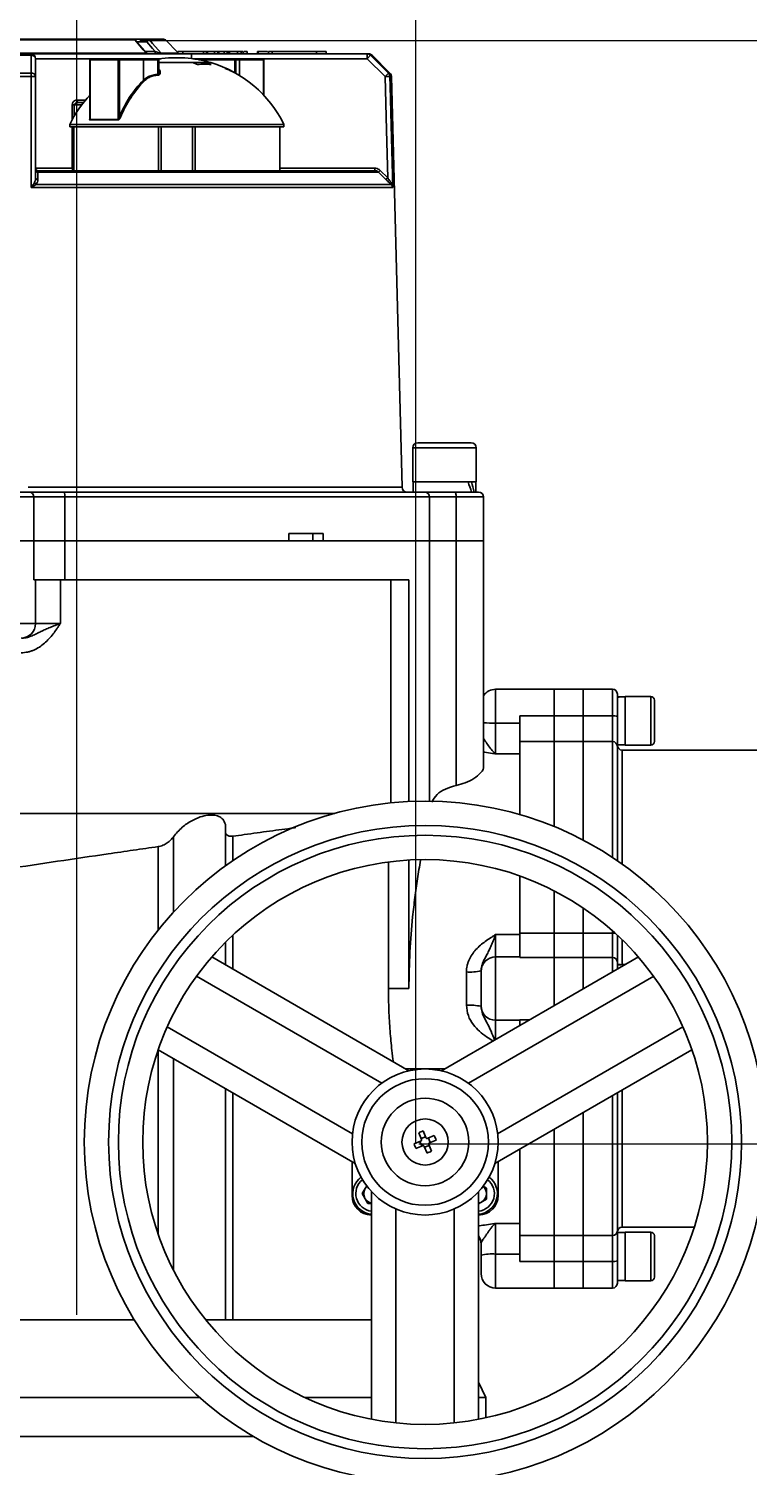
# Model space of a CAD drawing. Header units: millimetres. Extents: x 284 to 3312, y -237 to 1155.
# Drawn here: x 2349.8 to 2497.6, y 709.2 to 1004.5 of the extents above; entities that cross this region are included whole.
import ezdxf

# ---------------------------------------------------------------- set-up
doc = ezdxf.new("R2010")
doc.units = ezdxf.units.MM
doc.layers.add('标注', color=3, linetype='Continuous', lineweight=13)
doc.styles.add('工程字', font='gbenor.shx', dxfattribs={"width": 0.707, "bigfont": 'hztxt.shx'})
doc.dimstyles.new('AM_GB$0', dxfattribs={"dimtxt": 3.5, "dimasz": 2.5, "dimexe": 1, "dimexo": 1, "dimgap": 0.5, "dimtad": 1, "dimdsep": 46, "dimtxsty": '工程字', "dimcen": 0, "dimclrd": 256, "dimclre": 256, "dimclrt": 2, "dimadec": 0, "dimazin": 2, "dimtp": 0.1, "dimtm": 0.1, "dimtfac": 0.71, "dimtmove": 0, "dimatfit": 3, "dimfxl": 0, "dimlwd": -1, "dimlwe": -1, "dimarcsym": 0})

# ---------------------------------------------------------------- blocks, each defined once
blk = doc.blocks.new('*D25')
at = {"layer": 'Defpoints', "color": 0}
for p in [(2429.34, 1032.51), (2429.34, 774.52), (2359.74, 739.33)]:
    blk.add_point(p, dxfattribs=at)
at = {"layer": '标注', "transparency": 16777216}
for p, q in [((2359.74, 740.33), (2359.74, 1033.51)), ((2429.34, 775.52), (2429.34, 1033.51)), ((2362.24, 1032.51), (2426.84, 1032.51))]:
    blk.add_line(p, q, dxfattribs=at)
for points in [[(2362.24, 1032.93), (2362.24, 1032.09), (2359.74, 1032.51)], [(2426.84, 1032.93), (2426.84, 1032.09), (2429.34, 1032.51)]]:
    blk.add_solid(points, dxfattribs=at)
at = {"layer": '标注', "color": 2, "transparency": 16777216, "insert": (2394.54, 1038.01), "char_height": 3.5, "attachment_point": 5, "style": '工程字'}
blk.add_mtext('{\\H2.85714x;70}', dxfattribs=at)
blk = doc.blocks.new('*D26')
at = {"layer": 'Defpoints', "color": 0}
for p in [(2371.63, 1002.1), (2428.97, 775.43), (2583.97, 775.43)]:
    blk.add_point(p, dxfattribs=at)
at = {"layer": '标注', "transparency": 16777216}
for p, q in [((2372.63, 1002.1), (2584.97, 1002.1)), ((2583.97, 999.6), (2583.97, 777.93)), ((2429.97, 775.43), (2584.97, 775.43))]:
    blk.add_line(p, q, dxfattribs=at)
for points in [[(2583.55, 999.6), (2584.38, 999.6), (2583.97, 1002.1)], [(2583.55, 777.93), (2584.38, 777.93), (2583.97, 775.43)]]:
    blk.add_solid(points, dxfattribs=at)
at = {"layer": '标注', "color": 2, "transparency": 16777216, "insert": (2578.47, 888.76), "char_height": 3.5, "attachment_point": 5, "rotation": 90, "style": '工程字'}
blk.add_mtext('{\\H2.85714x;225}', dxfattribs=at)

msp = doc.modelspace()

# ---------------------------------------------------------------- linework, layer by layer
at = {"color": 7, "linetype": 'Continuous', "lineweight": 25}
for p, q in [((2371.614, 1002.188), (2314.866, 1002.188)), ((2315.155, 1002.334), (2371.325, 1002.334)), ((2371.325, 1002.334), (2372.094, 1002.334)), ((2374.011, 999.51), (2371.706, 1002.167)), ((2374.075, 1001.834), (2371.995, 1001.834)), ((2372.085, 1002.334), (2374.325, 1002.334)), ((2374.325, 1002.334), (2377.533, 1002.334)), ((2377.886, 1002.188), (2374.645, 1002.188)), ((2380.486, 999.588), (2377.886, 1002.188)), ((2312.512, 999.481), (2373.968, 999.481)), ((2350.305, 999.041), (2336.175, 999.041)), ((2336.24, 999.334), (2350.24, 999.334)), ((2350.24, 999.334), (2383.24, 999.334)), ((2351.24, 998.334), (2351.24, 994.667)), ((2362.59, 998.334), (2351.24, 998.334)), ((2362.39, 998.134), (2362.39, 985.976)), ((2362.39, 998.134), (2362.424, 998.134)), ((2368.205, 998.134), (2362.424, 998.134)), ((2362.424, 998.134), (2362.424, 985.851)), ((2362.59, 998.334), (2368.317, 998.334)), ((2365.746, 998.372), (2365.746, 998.334)), ((2366.941, 998.334), (2366.941, 998.372)), ((2367.033, 998.372), (2367.033, 998.334)), ((2367.075, 998.372), (2367.075, 998.334)), ((2367.649, 998.334), (2368.193, 998.334)), ((2368.066, 998.334), (2368.066, 998.372)), ((2368.205, 985.851), (2368.205, 998.134)), ((2368.205, 998.134), (2368.459, 998.134)), ((2368.317, 998.334), (2373.25, 998.334)), ((2368.459, 998.134), (2368.459, 986.422)), ((2373.391, 998.134), (2368.459, 998.134)), ((2368.713, 998.372), (2368.713, 998.334)), ((2369.021, 998.334), (2369.021, 998.372)), ((2369.51, 998.372), (2369.51, 998.334)), ((2370.659, 998.334), (2370.659, 998.372)), ((2371.781, 998.334), (2371.781, 998.372)), ((2373.25, 998.334), (2376.369, 998.334)), ((2373.391, 993.954), (2373.391, 998.134)), ((2376.316, 998.134), (2373.391, 998.134)), ((2373.695, 998.334), (2373.695, 998.372)), ((2373.73, 999.834), (2375.813, 999.834)), ((2376.316, 995.109), (2376.316, 998.134)), ((2376.316, 998.134), (2376.569, 998.134)), ((2376.369, 998.334), (2376.373, 998.334)), ((2376.955, 998.334), (2376.373, 998.334)), ((2376.569, 998.134), (2376.569, 995.412)), ((2376.573, 998.134), (2376.569, 998.134)), ((2376.573, 995.531), (2376.573, 998.134)), ((2376.997, 999.481), (2380.486, 999.481)), ((2380.486, 999.834), (2380.486, 999.334)), ((2381.507, 999.834), (2380.486, 999.834)), ((2381.507, 999.834), (2381.507, 999.334)), ((2383.24, 999.334), (2419.337, 999.334)), ((2383.24, 998.371), (2383.24, 999.334)), ((2384.107, 998.334), (2383.525, 998.334)), ((2384.107, 998.334), (2392.137, 998.334)), ((2392.143, 998.134), (2384.764, 998.134)), ((2385.72, 999.834), (2385.72, 999.334)), ((2386.358, 999.834), (2385.72, 999.834)), ((2386.358, 999.834), (2386.358, 999.334)), ((2386.549, 999.834), (2386.549, 999.334)), ((2387.953, 999.834), (2386.549, 999.834)), ((2387.506, 998.334), (2387.506, 998.372)), ((2387.953, 999.834), (2387.953, 999.334)), ((2388.655, 999.834), (2387.953, 999.834)), ((2388.655, 999.834), (2388.655, 999.334)), ((2388.847, 999.834), (2388.847, 999.334)), ((2389.996, 999.834), (2388.847, 999.834)), ((2389.996, 999.834), (2389.996, 999.334)), ((2390.57, 999.834), (2389.996, 999.834)), ((2390.57, 999.834), (2390.57, 999.334)), ((2390.597, 998.372), (2390.597, 998.334)), ((2390.826, 999.834), (2390.826, 999.334)), ((2391, 999.834), (2390.826, 999.834)), ((2391.081, 999.834), (2391.081, 999.334)), ((2392.137, 998.334), (2392.958, 998.334)), ((2392.143, 995.466), (2392.143, 998.134)), ((2392.143, 998.134), (2392.337, 998.134)), ((2392.219, 998.334), (2392.219, 998.372)), ((2392.337, 995.357), (2392.337, 998.134)), ((2393.099, 998.134), (2392.337, 998.134)), ((2392.74, 999.834), (2392.74, 999.334)), ((2392.958, 998.334), (2397.89, 998.334)), ((2398.032, 998.134), (2393.099, 998.134)), ((2393.099, 994.906), (2393.099, 998.134)), ((2393.442, 999.834), (2393.442, 999.334)), ((2393.889, 999.834), (2393.442, 999.834)), ((2393.889, 999.834), (2393.889, 999.334)), ((2394.719, 999.834), (2394.064, 999.834)), ((2394.719, 999.834), (2394.719, 999.334)), ((2396.825, 999.834), (2396.825, 999.334)), ((2396.953, 999.834), (2396.825, 999.834)), ((2396.953, 999.834), (2396.953, 999.334)), ((2398.884, 999.834), (2396.953, 999.834)), ((2419.337, 998.334), (2397.89, 998.334)), ((2398.032, 990.896), (2398.032, 998.134)), ((2398.032, 998.134), (2398.09, 998.134)), ((2398.09, 990.834), (2398.09, 998.134)), ((2399.059, 999.834), (2399.059, 999.334)), ((2399.825, 999.834), (2399.059, 999.834)), ((2399.825, 999.834), (2399.825, 999.334)), ((2410.93, 999.834), (2408.314, 999.834)), ((2408.952, 999.834), (2408.952, 999.334)), ((2410.93, 999.834), (2410.93, 999.334)), ((2419.337, 998.334), (2419.337, 999.334)), ((2419.337, 999.334), (2419.658, 999.334)), ((2420.041, 999.041), (2419.337, 998.334)), ((2423.019, 994.667), (2419.337, 998.334)), ((2420.365, 999.041), (2420.041, 999.041)), ((2424.033, 995.374), (2420.365, 999.041)), ((2336.178, 995.374), (2350.302, 995.374)), ((2376.569, 995.412), (2376.552, 995.531)), ((2376.573, 997.534), (2387.24, 997.534)), ((2376.573, 997.531), (2383.569, 997.531)), ((2386.398, 997.531), (2387.24, 997.531)), ((2386.398, 997.531), (2386.398, 997.199)), ((2387.24, 997.531), (2387.24, 997.534)), ((2423.724, 995.374), (2423.019, 994.667)), ((2423.724, 995.374), (2424.033, 995.374)), ((2350.327, 994.693), (2336.153, 994.693)), ((2351.24, 994.667), (2351.24, 973.859)), ((2424.015, 994.693), (2423.019, 994.667)), ((2424.325, 994.693), (2424.015, 994.693)), ((2426.535, 910.308), (2424.325, 994.693)), ((2359.674, 989.834), (2361.592, 989.834)), ((2360.042, 989.334), (2361.09, 989.334)), ((2359.162, 988.834), (2358.779, 988.834)), ((2358.779, 985.872), (2358.779, 988.834)), ((2359.162, 988.834), (2359.162, 986.54)), ((2360.702, 988.834), (2359.162, 988.834)), ((2358.24, 984.834), (2358.24, 984.334)), ((2395.796, 984.834), (2358.24, 984.834)), ((2395.796, 984.334), (2358.24, 984.334)), ((2358.779, 975.834), (2358.779, 984.334)), ((2359.069, 984.334), (2359.069, 975.334)), ((2359.076, 984.334), (2359.076, 975.334)), ((2368.192, 985.755), (2362.404, 985.755)), ((2362.424, 985.851), (2368.205, 985.851)), ((2376.452, 975.334), (2376.452, 984.334)), ((2377.04, 984.334), (2377.04, 975.334)), ((2383.44, 975.334), (2383.44, 984.334)), ((2384.028, 984.334), (2384.028, 975.334)), ((2402.24, 984.834), (2395.796, 984.834)), ((2402.24, 984.334), (2395.796, 984.334)), ((2401.404, 975.334), (2401.404, 984.334)), ((2401.412, 975.334), (2401.412, 984.334)), ((2402.24, 984.334), (2402.24, 984.834)), ((2351.24, 975.834), (2358.779, 975.834)), ((2421.67, 975.041), (2351.702, 975.041)), ((2351.74, 975.334), (2420.955, 975.334)), ((2358.779, 975.834), (2359.069, 975.834)), ((2401.412, 975.834), (2420.955, 975.834)), ((2420.955, 975.334), (2420.955, 975.834)), ((2421.67, 975.041), (2422.022, 975.395)), ((2422.022, 975.395), (2423.566, 973.859)), ((2424.615, 971.855), (2350.327, 971.855)), ((2351.334, 972.536), (2424.227, 972.536)), ((2423.215, 973.506), (2423.566, 973.859)), ((2428.74, 918.434), (2428.74, 911.434)), ((2441.74, 918.434), (2428.74, 918.434)), ((2429.74, 919.434), (2440.74, 919.434)), ((2441.74, 911.434), (2441.74, 918.434)), ((2349.68, 910.308), (2426.535, 910.308)), ((2441.74, 911.434), (2428.74, 911.434)), ((2428.8, 911.434), (2428.8, 909.334)), ((2441.68, 909.334), (2441.68, 911.434)), ((2350.871, 908.334), (2335.609, 908.334)), ((2336.563, 909.334), (2349.917, 909.334)), ((2349.917, 909.334), (2357.1, 909.334)), ((2350.871, 908.334), (2350.871, 899.334)), ((2357.256, 908.334), (2350.871, 908.334)), ((2357.1, 909.334), (2431.154, 909.334)), ((2357.256, 908.334), (2357.256, 899.334)), ((2432.142, 908.334), (2357.256, 908.334)), ((2431.154, 909.334), (2437.342, 909.334)), ((2432.142, 908.334), (2432.142, 899.334)), ((2437.642, 908.334), (2432.142, 908.334)), ((2437.342, 909.334), (2442.24, 909.334)), ((2437.642, 908.334), (2437.642, 899.334)), ((2443.24, 908.334), (2437.642, 908.334)), ((2443.24, 899.334), (2443.24, 908.334)), ((2403.246, 900.834), (2403.246, 899.334)), ((2410.317, 900.834), (2403.246, 900.834)), ((2408.192, 900.834), (2408.192, 899.334)), ((2410.317, 900.834), (2410.317, 899.334)), ((2350.871, 899.334), (2335.609, 899.334)), ((2357.256, 899.334), (2350.871, 899.334)), ((2350.871, 891.334), (2350.871, 899.334)), ((2357.256, 899.334), (2403.246, 899.334)), ((2357.256, 899.334), (2357.256, 891.334)), ((2357.256, 899.334), (2432.142, 899.334)), ((2410.317, 899.334), (2432.142, 899.334)), ((2437.642, 899.334), (2432.142, 899.334)), ((2432.142, 845.829), (2432.142, 899.334)), ((2443.24, 899.334), (2437.642, 899.334)), ((2437.642, 899.334), (2437.642, 849.06)), ((2443.24, 853.037), (2443.24, 899.334)), ((2357.256, 891.334), (2350.871, 891.334)), ((2351.24, 882.334), (2351.24, 891.334)), ((2356.321, 891.334), (2356.321, 882.334)), ((2357.256, 891.334), (2427.914, 891.334)), ((2424.184, 891.334), (2424.184, 845.478)), ((2427.914, 891.334), (2427.914, 845.755)), ((2335.24, 882.334), (2351.24, 882.334)), ((2351.24, 882.334), (2356.321, 882.334)), ((2457.74, 868.834), (2445.74, 868.834)), ((2445.74, 868.834), (2445.74, 861.857)), ((2463.74, 868.834), (2457.74, 868.834)), ((2457.74, 863.372), (2457.74, 868.834)), ((2469.74, 868.834), (2463.74, 868.834)), ((2463.74, 868.834), (2463.74, 863.372)), ((2469.74, 863.372), (2469.74, 868.834)), ((2470.74, 867.834), (2470.74, 863.212)), ((2477.59, 867.334), (2472.34, 867.334)), ((2472.34, 857.334), (2472.34, 867.334)), ((2477.59, 857.334), (2477.59, 867.334)), ((2478.34, 866.584), (2478.34, 858.084)), ((2450.74, 863.372), (2457.74, 863.372)), ((2450.74, 858.068), (2450.74, 863.372)), ((2457.74, 863.372), (2463.74, 863.372)), ((2457.74, 858.068), (2457.74, 863.372)), ((2463.74, 863.372), (2463.74, 858.068)), ((2469.74, 863.372), (2463.74, 863.372)), ((2469.74, 858.068), (2469.74, 863.372)), ((2470.74, 863.212), (2470.74, 857.092)), ((2445.74, 861.857), (2445.74, 855.569)), ((2445.74, 861.857), (2450.74, 861.857)), ((2457.74, 858.068), (2450.74, 858.068)), ((2450.74, 858.068), (2450.74, 843.063)), ((2463.74, 858.068), (2457.74, 858.068)), ((2457.74, 858.068), (2457.74, 840.624)), ((2463.74, 858.068), (2463.74, 837.832)), ((2469.74, 858.068), (2463.74, 858.068)), ((2469.74, 834.296), (2469.74, 858.068)), ((2470.74, 857.394), (2472.34, 857.394)), ((2470.74, 857.092), (2470.74, 833.625)), ((2543.74, 856.334), (2471.74, 856.334)), ((2471.74, 856.334), (2471.74, 832.929)), ((2472.34, 857.334), (2477.59, 857.334)), ((2450.74, 855.569), (2445.74, 855.569)), ((2412.7, 843.334), (2273.374, 843.334)), ((2379.57, 838.546), (2379.57, 823.059)), ((2390.25, 832.578), (2390.25, 840.501)), ((2391.746, 838.648), (2391.746, 833.629)), ((2376.398, 836.497), (2376.398, 819.336)), ((2423.711, 833.344), (2423.711, 807.334)), ((2427.914, 833.739), (2427.914, 807.334)), ((2450.74, 830.458), (2450.74, 818.742)), ((2457.74, 827.426), (2457.74, 818.742)), ((2463.74, 823.873), (2463.74, 818.742)), ((2391.746, 818.311), (2391.746, 811.338)), ((2445.74, 818.453), (2450.74, 818.453)), ((2445.74, 818.453), (2445.74, 813.834)), ((2450.74, 818.742), (2457.74, 818.742)), ((2450.74, 813.751), (2450.74, 818.742)), ((2457.74, 818.742), (2463.74, 818.742)), ((2457.74, 813.751), (2457.74, 818.742)), ((2463.74, 818.742), (2463.74, 813.751)), ((2469.74, 818.742), (2463.74, 818.742)), ((2469.74, 818.742), (2469.74, 819.213)), ((2469.74, 813.751), (2469.74, 818.742)), ((2470.74, 818.305), (2470.74, 812.764)), ((2390.25, 812.202), (2390.25, 816.869)), ((2471.74, 817.352), (2471.74, 812.24)), ((2427.908, 790.46), (2387.422, 813.834)), ((2475.058, 813.834), (2434.586, 790.468)), ((2450.74, 813.834), (2445.74, 813.834)), ((2445.74, 813.834), (2445.74, 800.834)), ((2457.74, 813.751), (2450.74, 813.751)), ((2463.74, 813.751), (2457.74, 813.751)), ((2457.74, 803.836), (2457.74, 813.751)), ((2463.74, 813.751), (2463.74, 807.3)), ((2469.74, 813.751), (2463.74, 813.751)), ((2469.74, 810.764), (2469.74, 813.751)), ((2470.74, 812.764), (2470.74, 811.341)), ((2472.46, 812.334), (2472.34, 812.334)), ((2472.34, 812.265), (2472.34, 812.334)), ((2384.28, 809.875), (2422.334, 787.904)), ((2439.74, 803.912), (2439.74, 810.757)), ((2478.2, 809.875), (2440.146, 787.904)), ((2442.74, 810.834), (2442.74, 810.964)), ((2442.74, 803.834), (2442.74, 810.834)), ((2423.711, 807.334), (2427.914, 807.334)), ((2442.74, 803.705), (2442.74, 803.834)), ((2445.74, 800.834), (2450.74, 800.834)), ((2445.74, 800.834), (2445.74, 796.908)), ((2450.74, 799.794), (2450.74, 800.918)), ((2450.74, 800.918), (2452.686, 800.918)), ((2378.28, 799.483), (2416.334, 777.512)), ((2484.2, 799.483), (2446.146, 777.512)), ((2376.398, 794.712), (2376.398, 756.957)), ((2376.422, 794.782), (2416.88, 771.423)), ((2445.597, 771.422), (2486.058, 794.782)), ((2379.57, 792.964), (2379.57, 749.487)), ((2435.221, 790.834), (2427.259, 790.834)), ((2390.25, 739.334), (2390.25, 786.798)), ((2391.746, 785.934), (2391.746, 739.334)), ((2470.74, 785.938), (2470.74, 757.577)), ((2471.74, 786.515), (2471.74, 758.334)), ((2469.74, 756.601), (2469.74, 785.361)), ((2463.74, 781.897), (2463.74, 756.601)), ((2422.465, 777.834), (2422.44, 777.834)), ((2422.44, 777.834), (2422.44, 777.721)), ((2430.486, 776.377), (2429.927, 777.73)), ((2430.423, 776.53), (2431.328, 776.904)), ((2430.832, 778.105), (2431.391, 776.752)), ((2431.783, 776.589), (2433.136, 777.148)), ((2431.935, 776.652), (2432.309, 775.746)), ((2457.74, 778.432), (2457.74, 756.601)), ((2422.44, 773.948), (2422.44, 773.834)), ((2422.44, 773.834), (2422.465, 773.834)), ((2428.97, 775.427), (2430.323, 775.986)), ((2430.697, 775.08), (2429.344, 774.521)), ((2430.545, 775.017), (2430.171, 775.923)), ((2431.648, 773.564), (2431.089, 774.917)), ((2432.057, 775.139), (2431.152, 774.765)), ((2431.995, 775.291), (2432.554, 773.938)), ((2433.51, 776.242), (2432.157, 775.683)), ((2450.74, 774.391), (2450.74, 756.601)), ((2416.24, 771.793), (2416.24, 764.834)), ((2446.24, 764.834), (2446.24, 771.793)), ((2418.324, 765.228), (2419.247, 766.826)), ((2419.479, 763.228), (2418.324, 765.228)), ((2420.24, 765.599), (2420.24, 718.887)), ((2442.24, 718.887), (2442.24, 765.63)), ((2443.187, 766.764), (2443.847, 766.382)), ((2443.847, 766.382), (2443.847, 764.073)), ((2420.24, 763.228), (2419.479, 763.228)), ((2425.24, 718.146), (2425.24, 762.087)), ((2437.24, 718.146), (2437.24, 762.087)), ((2443.847, 764.073), (2442.24, 763.145)), ((2445.74, 759.099), (2450.74, 759.099)), ((2445.74, 759.099), (2445.74, 752.812)), ((2450.74, 756.601), (2457.74, 756.601)), ((2450.74, 751.297), (2450.74, 756.601)), ((2457.74, 756.601), (2463.74, 756.601)), ((2457.74, 751.297), (2457.74, 756.601)), ((2463.74, 756.601), (2463.74, 751.297)), ((2469.74, 756.601), (2463.74, 756.601)), ((2469.74, 751.297), (2469.74, 756.601)), ((2470.74, 757.577), (2470.74, 751.456)), ((2471.74, 758.334), (2486.537, 758.334)), ((2477.59, 757.334), (2472.34, 757.334)), ((2472.34, 747.334), (2472.34, 757.334)), ((2477.59, 747.334), (2477.59, 757.334)), ((2478.34, 756.584), (2478.34, 748.084)), ((2442.74, 752.591), (2442.74, 754.96)), ((2442.74, 748.834), (2442.74, 752.591)), ((2450.74, 752.812), (2445.74, 752.812)), ((2445.74, 752.812), (2445.74, 745.834)), ((2457.74, 751.297), (2450.74, 751.297)), ((2463.74, 751.297), (2457.74, 751.297)), ((2457.74, 745.834), (2457.74, 751.297)), ((2463.74, 751.297), (2463.74, 745.834)), ((2469.74, 751.297), (2463.74, 751.297)), ((2469.74, 745.834), (2469.74, 751.297)), ((2470.74, 751.456), (2470.74, 746.834)), ((2470.74, 747.394), (2472.34, 747.394)), ((2472.34, 747.334), (2477.59, 747.334)), ((2445.74, 745.834), (2457.74, 745.834)), ((2457.74, 745.834), (2463.74, 745.834)), ((2463.74, 745.834), (2469.74, 745.834)), ((2275.24, 739.334), (2371.509, 739.334)), ((2386.165, 739.334), (2420.24, 739.334)), ((2443.74, 723.334), (2442.24, 726.534)), ((2267.74, 723.334), (2384.939, 723.334)), ((2406.587, 723.334), (2420.24, 723.334)), ((2442.24, 723.334), (2443.74, 723.334)), ((2443.74, 719.197), (2443.74, 723.334)), ((2396.03, 715.334), (2267.74, 715.334))]:
    msp.add_line(p, q, dxfattribs=at)
at = {"color": 7, "linetype": 'Continuous', "lineweight": 25, "flags": 128}
for points in [[(2373.968, 999.481), (2373.355, 1000.187), (2371.614, 1002.188)], [(2374.325, 1002.334), (2374.276, 1002.325), (2374.229, 1002.296), (2374.186, 1002.25), (2374.148, 1002.188), (2374.117, 1002.112), (2374.094, 1002.026), (2374.079, 1001.932), (2374.075, 1001.834)], [(2375.813, 999.834), (2375.269, 1000.461), (2374.075, 1001.834)], [(2374.645, 1002.188), (2375.258, 1001.482), (2376.997, 999.481)], [(2350.302, 995.374), (2350.303, 996.785), (2350.305, 999.041)], [(2368.317, 998.334), (2368.295, 998.33), (2368.274, 998.319), (2368.255, 998.301), (2368.238, 998.276), (2368.224, 998.245), (2368.214, 998.211), (2368.207, 998.173), (2368.205, 998.134)], [(2375.813, 999.834), (2375.808, 999.737), (2375.794, 999.643), (2375.771, 999.557), (2375.74, 999.481), (2375.702, 999.419), (2375.659, 999.372), (2375.612, 999.344), (2375.563, 999.334)], [(2420.041, 999.041), (2421.458, 997.63), (2423.724, 995.374)], [(2350.327, 971.855), (2350.327, 973.854), (2350.327, 981.851), (2350.327, 994.693)], [(2423.566, 973.859), (2423.309, 983.649), (2423.019, 994.667)], [(2424.015, 994.693), (2424.068, 992.694), (2424.278, 984.696), (2424.615, 971.855)], [(2351.702, 975.041), (2351.702, 974.336), (2351.703, 973.506)], [(2423.215, 973.506), (2422.505, 974.211), (2421.67, 975.041)], [(2437.642, 908.334), (2437.636, 908.529), (2437.619, 908.717), (2437.592, 908.89), (2437.554, 909.041), (2437.509, 909.166), (2437.457, 909.258), (2437.401, 909.315), (2437.342, 909.334)]]:
    msp.add_lwpolyline(points, dxfattribs=at)
at = {"color": 7, "linetype": 'Continuous', "lineweight": 25}
for radius in [70, 65, 63, 58, 15, 13, 9, 4.75]:
    msp.add_circle((2431.24, 775.834), radius, dxfattribs=at)
for centre, radius, start, end in [((2371.325, 1001.834), 0.5, 41.00234, 90), ((2371.316, 1001.958), 0.377, 37.66281, 88.67869), ((2371.635, 1002.095), 0.095, 45.79715, 102.61218), ((2374.809, 1001.287), 0.916, 100.29402, 143.28314), ((2374.32, 1001.901), 0.433, 41.44484, 89.43773), ((2377.533, 1001.834), 0.5, 45, 90), ((2349.772, 999.077), 0.534, 356.14982, 28.79017), ((2350.24, 998.334), 1, 0, 90), ((2350.384, 998.174), 0.871, 10.61399, 95.20165), ((2362.59, 998.134), 0.2, 90, 180), ((2362.609, 998.15), 0.185, 95.85594, 184.84991), ((2368.282, 998.159), 0.179, 351.95053, 78.57825), ((2373.214, 998.159), 0.179, 351.95053, 78.57825), ((2374.268, 999.713), 0.379, 217.83121, 268.71632), ((2374.388, 999.834), 0.5, 220.73322, 269.9947), ((2376.543, 998.181), 0.232, 138.45919, 191.56113), ((2376.369, 998.134), 0.2, 359.98753, 89.98752), ((2376.373, 998.134), 0.2, 0, 90), ((2380.24, 974.056), 24.5, 73.39845, 98.73703), ((2377.321, 999.766), 0.431, 221.3338, 269.41791), ((2384.107, 998.134), 0.2, 90, 136.76973), ((2392.137, 998.134), 0.2, 0, 90), ((2390.444, 998.184), 1.7, 358.316, 5.06374), ((2392.922, 998.159), 0.179, 351.95053, 78.57825), ((2397.89, 998.134), 0.2, 0, 90), ((2397.855, 998.159), 0.179, 351.95053, 78.57825), ((2419.336, 998.341), 0.994, 44.85005, 89.97901), ((2419.658, 998.334), 1, 45, 90), ((2350.383, 994.505), 0.872, 10.65441, 95.33573), ((2341.848, 994.715), 8.479, 359.84773, 4.45347), ((2375.85, 995.081), 0.467, 342.26497, 3.46489), ((2376.764, 995.431), 0.196, 185.78932, 279.85065), ((2378.354, 984.635), 13.911, 63.86165, 67.98338), ((2385.897, 985.606), 11.604, 82.99964, 97.00036), ((2381.183, 984.635), 13.911, 63.86165, 67.98338), ((2380.24, 974.052), 24.5, 26.10891, 73.39845), ((2423.014, 994.667), 1.002, 1.4758, 44.86504), ((2423.326, 994.667), 1, 1.5, 45), ((2350.542, 986.267), 8.428, 85.25225, 91.4618), ((2389.887, 977.771), 23.108, 135.54753, 158.01592), ((2389.949, 977.741), 22.921, 135.54753, 158.01592), ((2373.666, 994.088), 0.305, 206.01031, 255.05958), ((2380.24, 974.052), 24.5, 136.56846, 153.89109), ((2360.12, 989.777), 0.45, 172.68929, 260.04997), ((2368.761, 986.807), 0.49, 231.82957, 262.12121), ((2362.191, 985.85), 0.233, 336.02255, 0.18045), ((2367.874, 985.849), 0.331, 343.52019, 0.27864), ((2351.74, 975.834), 0.5, 180, 270), ((2351.667, 975.474), 0.434, 190.46029, 274.69729), ((2359.259, 975.791), 0.481, 174.87832, 246.7246), ((2351.677, 973.216), 0.761, 206.11574, 243.28049), ((2351.667, 973.938), 0.434, 190.48054, 274.76327), ((2424.524, 972.689), 0.334, 145.03864, 207.38117), ((2429.74, 918.434), 1, 90, 180), ((2440.74, 918.434), 1, 0, 90), ((2427.535, 910.334), 1, 181.5, 270), ((2349.893, 908.357), 0.978, 358.67899, 88.61507), ((2355.534, 908.578), 1.739, 351.93777, 25.76551), ((2431.148, 908.34), 0.994, 359.6505, 89.64618), ((2442.24, 908.334), 1, 0, 90), ((2348.24, 882.334), 3, 270, 0), ((2445.74, 865.834), 3, 90, 146.44269), ((2469.74, 867.834), 1, 0, 90), ((2477.59, 866.584), 0.75, 0, 90), ((2469.984, 861.686), 1.703, 63.63986, 98.22256), ((2445.433, 885.829), 23.974, 264.75144, 270.73356), ((2469.752, 857.08), 0.988, 0.71511, 90.69769), ((2471.74, 857.334), 1, 180, 270), ((2477.59, 858.084), 0.75, 270, 0), ((2469.768, 814.973), 3.769, 81.76379, 90.42217), ((2445.74, 810.834), 3, 90, 180), ((2469.746, 812.757), 0.994, 0.37204, 90.36727), ((2440.486, 821.76), 11.029, 266.11937, 281.79054), ((2440.486, 792.908), 11.029, 78.20946, 93.88063), ((2445.74, 803.834), 3, 180, 270), ((2436.31, 763.563), 15.539, 110.64127, 114.25529), ((2418.968, 770.764), 15.539, 20.64127, 24.25529), ((2443.512, 780.904), 15.539, 200.64127, 204.25529), ((2426.17, 788.106), 15.539, 290.64127, 294.25529), ((2420.633, 765.228), 4.25, 126.30943, 264.68885), ((2420.633, 765.228), 3.625, 128.0598, 263.76978), ((2441.847, 765.228), 4.25, 275.31115, 53.1443), ((2441.847, 765.228), 3.625, 276.23022, 51.9402), ((2420.24, 764.834), 4, 180, 270), ((2420.633, 765.228), 2, 150, 210), ((2420.633, 765.228), 2, 131.17745, 150), ((2442.24, 764.834), 4, 270, 0), ((2441.847, 765.228), 2, 300, 0), ((2441.847, 765.228), 2, 0, 48.82255), ((2420.633, 765.228), 2, 210, 258.656), ((2441.847, 765.228), 2, 281.344, 300), ((2439.752, 754.96), 2.988, 0.00513, 33.62813), ((2439.74, 754.834), 3, 0, 33.55731), ((2469.752, 757.589), 0.988, 269.30231, 359.28489), ((2471.74, 757.334), 1, 90, 180), ((2477.59, 756.584), 0.75, 0, 90), ((2444.994, 742.436), 10.402, 85.88782, 102.51436), ((2469.984, 752.983), 1.703, 261.77744, 296.36014), ((2445.74, 748.834), 3, 180, 270), ((2477.59, 748.084), 0.75, 270, 0), ((2469.74, 746.834), 1, 270, 0)]:
    msp.add_arc(centre, radius, start, end, dxfattribs=at)
for centre, major_axis, ratio, start_param, end_param in [((2435.24, 909.334), (-4.162, 10.998), 0.4468137, 4.5448784, 4.734275), ((2435.24, 911.434), (-4.162, 10.998), 0.4468137, 4.3554817, 4.5448784), ((2470.74, 862.334), (8.556, 0), 0.5773503, 1.4771615, 1.5707963), ((2472.34, 862.334), (8.556, 0), 0.5773503, 1.5707963, 1.7588997), ((2470.74, 807.334), (8.556, 0), 0.5773503, 1.4771615, 1.5707963), ((2472.34, 807.334), (8.556, 0), 0.5773503, 1.5707963, 1.7588997), ((2470.74, 752.334), (8.556, 0), 0.5773503, 1.4771615, 1.5707963), ((2472.34, 752.334), (8.556, 0), 0.5773503, 1.5707963, 1.7588997)]:
    msp.add_ellipse(centre, major_axis=major_axis, ratio=ratio, start_param=start_param, end_param=end_param, dxfattribs=at)
for points, knots in [([(2371.676, 1002.181), (2371.676, 1002.181), (2371.718, 1002.236), (2371.829, 1002.286), (2371.954, 1002.324), (2372.027, 1002.332), (2372.058, 1002.334), (2372.072, 1002.334), (2372.08, 1002.334), (2372.084, 1002.334), (2372.085, 1002.334)], [0, 0, 0, 0, 0.0037625, 0.4624665, 0.7655485, 0.8914974, 0.9492577, 0.9762157, 0.9899019, 1, 1, 1, 1]), ([(2372.085, 1002.334), (2372.084, 1002.334), (2372.081, 1002.334), (2372.074, 1002.334), (2372.062, 1002.334), (2372.035, 1002.332), (2371.973, 1002.324), (2371.865, 1002.287), (2371.763, 1002.227), (2371.721, 1002.161), (2371.714, 1002.15)], [0, 0, 0, 0, 0.0092806, 0.0219662, 0.0468513, 0.1001277, 0.2161067, 0.4941612, 0.9159836, 1, 1, 1, 1]), ([(2374.008, 999.507), (2374.012, 999.503), (2374.02, 999.494), (2374.016, 999.485), (2374, 999.48), (2373.977, 999.48), (2373.968, 999.481)], [0, 0, 0, 0, 0.2623686, 0.473876, 0.8033927, 1, 1, 1, 1]), ([(2376.997, 999.481), (2376.985, 999.481), (2376.964, 999.48), (2376.894, 999.49), (2376.761, 999.519), (2376.524, 999.586), (2376.188, 999.695), (2375.95, 999.783), (2375.813, 999.834)], [0, 0, 0, 0, 0.0573338, 0.0976255, 0.2057045, 0.375357, 0.6401265, 1, 1, 1, 1]), ([(2385.783, 999.834), (2384.978, 999.834), (2383.855, 999.834), (2382.421, 999.834), (2381.812, 999.834), (2381.507, 999.834)], [0, 0, 0, 0, 0.5600747, 0.7801013, 1, 1, 1, 1]), ([(2386.549, 999.834), (2386.554, 999.834), (2386.559, 999.834), (2386.481, 999.834), (2386.456, 999.834), (2386.434, 999.834), (2386.411, 999.834), (2386.386, 999.834), (2386.369, 999.834), (2386.358, 999.834)], [0, 0, 0, 0, 0.7488716, 0.8537444, 0.8945017, 0.9377606, 0.9533379, 0.9676806, 1, 1, 1, 1]), ([(2388.847, 999.834), (2388.849, 999.834), (2388.852, 999.834), (2388.775, 999.834), (2388.741, 999.834), (2388.717, 999.834), (2388.683, 999.834), (2388.665, 999.834), (2388.655, 999.834)], [0, 0, 0, 0, 0.7490145, 0.8739827, 0.905501, 0.9378604, 0.9674823, 1, 1, 1, 1]), ([(2390.826, 999.834), (2390.822, 999.834), (2390.816, 999.834), (2390.797, 999.834), (2390.739, 999.834), (2390.72, 999.834), (2390.701, 999.834), (2390.685, 999.834), (2390.669, 999.834), (2390.621, 999.834), (2390.594, 999.834), (2390.57, 999.834)], [0, 0, 0, 0, 0.4196075, 0.7488334, 0.7801926, 0.8119363, 0.8280906, 0.8437185, 0.8589301, 0.8745408, 1, 1, 1, 1]), ([(2392.74, 999.834), (2392.448, 999.834), (2391.925, 999.834), (2391.339, 999.834), (2391.081, 999.834)], [0, 0, 0, 0, 0.5599205, 1, 1, 1, 1]), ([(2393.442, 999.834), (2393.421, 999.834), (2393.384, 999.834), (2392.937, 999.834), (2392.74, 999.834)], [0, 0, 0, 0, 0.5605813, 1, 1, 1, 1]), ([(2408.952, 999.834), (2407.244, 999.834), (2405.089, 999.834), (2402.492, 999.834), (2401.153, 999.834), (2400.267, 999.834), (2399.825, 999.834)], [0, 0, 0, 0, 0.5600481, 0.7067506, 0.8534517, 1, 1, 1, 1]), ([(2373.391, 993.954), (2373.658, 994.166), (2374.142, 994.551), (2375.113, 994.945), (2375.852, 995.09), (2376.245, 995.107), (2376.316, 995.109)], [0, 0, 0, 0, 0.3540546, 0.642771, 0.9353249, 1, 1, 1, 1]), ([(2376.797, 995.239), (2376.788, 995.204), (2376.771, 995.14), (2376.666, 995.049), (2376.537, 994.984), (2376.406, 994.947), (2376.329, 994.942), (2376.294, 994.939)], [0, 0, 0, 0, 0.257956, 0.4849143, 0.7035846, 0.8642778, 1, 1, 1, 1]), ([(2376.316, 995.109), (2376.334, 995.112), (2376.374, 995.118), (2376.442, 995.158), (2376.505, 995.223), (2376.556, 995.313), (2376.565, 995.377), (2376.569, 995.412)], [0, 0, 0, 0, 0.1132161, 0.2576182, 0.4754186, 0.7185181, 1, 1, 1, 1]), ([(2376.573, 996.183), (2376.607, 996.15), (2376.837, 995.923), (2376.815, 995.553), (2376.797, 995.239)], [0, 0, 0, 0, 0.1472901, 1, 1, 1, 1]), ([(2390.171, 996.334), (2390.658, 996.142), (2391.329, 995.877), (2391.968, 995.512), (2392.143, 995.412)], [0, 0, 0, 0, 0.7260166, 1, 1, 1, 1]), ([(2376.294, 994.939), (2376.229, 994.936), (2375.864, 994.92), (2375.178, 994.774), (2374.278, 994.383), (2373.833, 994.003), (2373.587, 993.793)], [0, 0, 0, 0, 0.0640427, 0.3544119, 0.6430739, 1, 1, 1, 1]), ([(2359.674, 989.834), (2359.575, 989.825), (2359.367, 989.804), (2359.097, 989.634), (2358.907, 989.385), (2358.799, 989.114), (2358.786, 988.928), (2358.779, 988.834)], [0, 0, 0, 0, 0.2368427, 0.4996145, 0.699606, 0.8497939, 1, 1, 1, 1]), ([(2359.162, 988.834), (2359.164, 988.865), (2359.169, 988.913), (2359.206, 989.004), (2359.295, 989.118), (2359.487, 989.239), (2359.747, 989.32), (2359.945, 989.33), (2360.042, 989.334)], [0, 0, 0, 0, 0.0747834, 0.1171049, 0.2469691, 0.4436804, 0.7296183, 1, 1, 1, 1]), ([(2368.694, 986.322), (2368.639, 986.206), (2368.555, 986.032), (2368.399, 985.855), (2368.297, 985.783), (2368.236, 985.758), (2368.202, 985.756), (2368.192, 985.755)], [0, 0, 0, 0, 0.4935098, 0.7465115, 0.851032, 0.9564885, 1, 1, 1, 1]), ([(2368.205, 985.851), (2368.21, 985.851), (2368.222, 985.853), (2368.24, 985.864), (2368.266, 985.888), (2368.314, 985.959), (2368.391, 986.139), (2368.431, 986.307), (2368.459, 986.422)], [0, 0, 0, 0, 0.0275852, 0.0617297, 0.104186, 0.1954073, 0.4521438, 1, 1, 1, 1]), ([(2362.404, 985.755), (2362.392, 985.757), (2362.365, 985.762), (2362.339, 985.809), (2362.331, 985.915), (2362.351, 986.036), (2362.383, 986.126), (2362.39, 986.144)], [0, 0, 0, 0, 0.11482896, 0.25663871, 0.47941685, 0.89645492, 1, 1, 1, 1]), ([(2362.39, 985.975), (2362.391, 985.949), (2362.391, 985.906), (2362.402, 985.867), (2362.414, 985.853), (2362.42, 985.852), (2362.424, 985.851)], [0, 0, 0, 0, 0.49205642, 0.79499101, 0.87911914, 1, 1, 1, 1]), ([(2351.74, 975.334), (2351.734, 975.323), (2351.722, 975.301), (2351.709, 975.167), (2351.703, 975.066), (2351.702, 975.041)], [0, 0, 0, 0, 0.4321311, 0.8636139, 1, 1, 1, 1]), ([(2420.955, 975.834), (2421.009, 975.832), (2421.233, 975.825), (2421.625, 975.718), (2421.889, 975.503), (2422.022, 975.395)], [0, 0, 0, 0, 0.1395891, 0.5697629, 1, 1, 1, 1]), ([(2421.67, 975.041), (2421.581, 975.113), (2421.404, 975.257), (2421.141, 975.328), (2420.991, 975.333), (2420.955, 975.334)], [0, 0, 0, 0, 0.429727, 0.8602218, 1, 1, 1, 1]), ([(2350.327, 971.855), (2350.328, 971.857), (2350.45, 972.039), (2350.689, 972.398), (2350.893, 972.722), (2350.993, 972.881)], [0, 0, 0, 0, 0.006055, 0.5138842, 1, 1, 1, 1]), ([(2351.334, 972.536), (2351.181, 972.431), (2350.868, 972.217), (2350.511, 971.978), (2350.329, 971.856), (2350.327, 971.855)], [0, 0, 0, 0, 0.4863923, 0.9939281, 1, 1, 1, 1]), ([(2350.993, 972.881), (2351.069, 973.04), (2351.218, 973.352), (2351.233, 973.693), (2351.24, 973.859)], [0, 0, 0, 0, 0.5114809, 1, 1, 1, 1]), ([(2351.703, 973.506), (2351.691, 973.339), (2351.666, 972.993), (2351.448, 972.692), (2351.334, 972.536)], [0, 0, 0, 0, 0.4802547, 1, 1, 1, 1]), ([(2424.227, 972.536), (2424.125, 972.63), (2423.807, 972.923), (2423.454, 973.27), (2423.215, 973.506)], [0, 0, 0, 0, 0.3221832, 1, 1, 1, 1]), ([(2423.566, 973.859), (2423.726, 973.625), (2423.958, 973.283), (2424.181, 972.977), (2424.25, 972.881)], [0, 0, 0, 0, 0.6864243, 1, 1, 1, 1]), ([(2424.615, 971.855), (2424.615, 971.856), (2424.596, 971.978), (2424.523, 972.217), (2424.325, 972.431), (2424.227, 972.536)], [0, 0, 0, 0, 0.0060719, 0.5136077, 1, 1, 1, 1]), ([(2424.25, 972.881), (2424.344, 972.722), (2424.535, 972.398), (2424.6, 972.039), (2424.615, 971.857), (2424.615, 971.855)], [0, 0, 0, 0, 0.4861158, 0.993945, 1, 1, 1, 1]), ([(2348.299, 876.334), (2348.741, 876.334), (2349.175, 876.382), (2349.814, 876.517), (2350.025, 876.573), (2350.443, 876.706), (2350.65, 876.783), (2351.255, 877.039), (2351.639, 877.246), (2352.374, 877.718), (2352.726, 877.986), (2353.711, 878.843), (2354.287, 879.493), (2355.085, 880.53), (2355.34, 880.886), (2355.713, 881.426), (2355.836, 881.607), (2356.079, 881.97), (2356.201, 882.153), (2356.321, 882.334)], [0, 0, 0, 0, 0.125, 0.125, 0.1875, 0.1875, 0.25, 0.25, 0.375, 0.375, 0.5, 0.5, 0.75, 0.75, 0.875, 0.875, 0.9375, 0.9375, 1, 1, 1, 1]), ([(2348.475, 879.334), (2348.847, 879.334), (2349.203, 879.39), (2349.887, 879.566), (2350.212, 879.687), (2350.832, 879.952), (2351.131, 880.097), (2351.725, 880.39), (2352.019, 880.538), (2352.619, 880.83), (2352.925, 880.974), (2353.555, 881.257), (2353.88, 881.396), (2354.551, 881.669), (2354.895, 881.804), (2355.423, 882.004), (2355.601, 882.07), (2355.959, 882.202), (2356.142, 882.269), (2356.321, 882.334)], [0, 0, 0, 0, 0.125, 0.125, 0.25, 0.25, 0.375, 0.375, 0.5, 0.5, 0.625, 0.625, 0.75, 0.75, 0.875, 0.875, 0.9375, 0.9375, 1, 1, 1, 1]), ([(2443.24, 858.747), (2443.312, 858.637), (2443.776, 857.933), (2444.685, 856.578), (2445.386, 855.808), (2445.694, 855.598), (2445.738, 855.571), (2445.74, 855.569)], [0, 0, 0, 0, 0.0948726, 0.6089785, 0.9437347, 0.9977049, 1, 1, 1, 1]), ([(2445.74, 855.569), (2445.736, 855.57), (2445.647, 855.583), (2445.014, 855.675), (2444.149, 855.792), (2443.444, 855.901), (2443.24, 855.932)], [0, 0, 0, 0, 0.00505652, 0.10344714, 0.74031066, 1, 1, 1, 1]), ([(2437.642, 849.06), (2438.27, 849.22), (2439.666, 849.574), (2441.468, 850.519), (2442.771, 851.708), (2443.412, 852.633), (2443.226, 853.022), (2443.219, 853.037)], [0, 0, 0, 0, 0.1911454, 0.4248166, 0.6932663, 0.9883322, 1, 1, 1, 1]), ([(2437.642, 849.06), (2436.864, 848.847), (2435.312, 848.422), (2433.568, 847.227), (2432.936, 846.186), (2432.609, 845.647)], [0, 0, 0, 0, 0.3264096, 0.6515296, 1, 1, 1, 1]), ([(2379.57, 838.546), (2380.117, 839.208), (2381.104, 840.404), (2383.107, 841.786), (2384.967, 842.623), (2386.642, 843.013), (2388.056, 843.004), (2389.162, 842.637), (2389.987, 841.883), (2390.275, 841.102), (2390.241, 840.556), (2390.238, 840.501)], [0, 0, 0, 0, 0.1825604, 0.3295291, 0.4460255, 0.5450674, 0.6443803, 0.7378552, 0.8376653, 0.983551, 1, 1, 1, 1]), ([(2376.398, 836.497), (2376.564, 836.521), (2376.729, 836.557), (2377.056, 836.652), (2377.22, 836.712), (2377.538, 836.847), (2377.691, 836.923), (2377.988, 837.089), (2378.131, 837.179), (2378.538, 837.46), (2378.78, 837.663), (2379.217, 838.095), (2379.407, 838.318), (2379.57, 838.546)], [0, 0, 0, 0, 0.125, 0.125, 0.25, 0.25, 0.375, 0.375, 0.5, 0.5, 0.75, 0.75, 1, 1, 1, 1]), ([(2390.247, 839.784), (2390.25, 839.557), (2390.255, 839.149), (2390.672, 838.757), (2391.192, 838.6), (2391.598, 838.635), (2391.746, 838.648)], [0, 0, 0, 0, 0.3267039, 0.5873818, 0.8498883, 1, 1, 1, 1]), ([(2391.746, 838.648), (2392.531, 838.756), (2395.126, 839.114), (2399.326, 839.688), (2402.852, 840.167), (2404.524, 840.392), (2404.679, 840.413)], [0, 0, 0, 0, 0.1709294, 0.5653522, 0.959773, 1, 1, 1, 1]), ([(2335.082, 830.352), (2338.416, 830.871), (2341.825, 831.396), (2348.789, 832.455), (2352.265, 832.978), (2359.204, 834.009), (2362.668, 834.518), (2366.991, 835.146), (2367.855, 835.271), (2369.582, 835.521), (2370.447, 835.645), (2373.026, 836.016), (2374.723, 836.259), (2376.398, 836.497)], [0, 0, 0, 0, 0.25, 0.25, 0.5, 0.5, 0.75, 0.75, 0.8125, 0.8125, 0.875, 0.875, 1, 1, 1, 1]), ([(2430.304, 833.707), (2430.09, 832.445), (2429.679, 830.017), (2429.137, 826.056), (2428.562, 821.117), (2428.036, 814.865), (2427.955, 809.866), (2427.914, 807.334)], [0, 0, 0, 0, 0.1632164, 0.31420345, 0.46518457, 0.72922556, 1, 1, 1, 1]), ([(2439.74, 810.757), (2439.74, 811.189), (2439.789, 811.613), (2439.927, 812.235), (2439.984, 812.441), (2440.12, 812.847), (2440.198, 813.048), (2440.46, 813.634), (2440.669, 814.005), (2441.147, 814.712), (2441.416, 815.048), (2442.275, 815.987), (2442.923, 816.533), (2443.954, 817.288), (2444.307, 817.529), (2444.841, 817.88), (2445.02, 817.996), (2445.38, 818.225), (2445.561, 818.34), (2445.74, 818.453)], [0, 0, 0, 0, 0.125, 0.125, 0.1875, 0.1875, 0.25, 0.25, 0.375, 0.375, 0.5, 0.5, 0.75, 0.75, 0.875, 0.875, 0.9375, 0.9375, 1, 1, 1, 1]), ([(2442.74, 810.964), (2442.74, 811.332), (2442.797, 811.68), (2442.977, 812.345), (2443.1, 812.657), (2443.369, 813.249), (2443.515, 813.532), (2443.809, 814.091), (2443.957, 814.368), (2444.249, 814.932), (2444.392, 815.22), (2444.673, 815.815), (2444.811, 816.123), (2445.082, 816.758), (2445.215, 817.084), (2445.412, 817.588), (2445.478, 817.758), (2445.609, 818.102), (2445.675, 818.279), (2445.74, 818.453)], [0, 0, 0, 0, 0.125, 0.125, 0.25, 0.25, 0.375, 0.375, 0.5, 0.5, 0.625, 0.625, 0.75, 0.75, 0.875, 0.875, 0.9375, 0.9375, 1, 1, 1, 1]), ([(2424.726, 792.297), (2424.623, 793.078), (2424.352, 795.134), (2424.027, 798.686), (2423.761, 802.926), (2423.727, 805.86), (2423.711, 807.334)], [0, 0, 0, 0, 0.161794, 0.4260636, 0.711693, 1, 1, 1, 1]), ([(2445.176, 796.582), (2444.732, 796.866), (2443.775, 797.48), (2442.393, 798.559), (2441.064, 799.966), (2439.983, 801.754), (2439.821, 803.192), (2439.74, 803.912)], [0, 0, 0, 0, 0.1658622, 0.3583963, 0.5503115, 0.7749747, 1, 1, 1, 1]), ([(2442.74, 803.705), (2442.786, 803.287), (2442.887, 802.38), (2443.716, 800.725), (2444.64, 799.055), (2445.284, 797.393), (2445.522, 796.782)], [0, 0, 0, 0, 0.1561949, 0.3397427, 0.7570381, 1, 1, 1, 1]), ([(2431.391, 776.752), (2431.407, 776.722), (2431.439, 776.662), (2431.52, 776.599), (2431.616, 776.565), (2431.708, 776.564), (2431.761, 776.582), (2431.783, 776.589)], [0, 0, 0, 0, 0.2138788, 0.4278095, 0.6405932, 0.852881, 1, 1, 1, 1]), ([(2430.323, 775.986), (2430.353, 776.001), (2430.412, 776.033), (2430.475, 776.115), (2430.509, 776.21), (2430.511, 776.302), (2430.493, 776.356), (2430.486, 776.377)], [0, 0, 0, 0, 0.2138788, 0.4278095, 0.6405932, 0.852881, 1, 1, 1, 1]), ([(2431.089, 774.917), (2431.073, 774.947), (2431.041, 775.006), (2430.96, 775.07), (2430.864, 775.103), (2430.772, 775.105), (2430.719, 775.087), (2430.697, 775.08)], [0, 0, 0, 0, 0.21387883, 0.42780946, 0.64059318, 0.85288099, 1, 1, 1, 1]), ([(2432.157, 775.683), (2432.128, 775.667), (2432.068, 775.636), (2432.005, 775.554), (2431.971, 775.458), (2431.969, 775.366), (2431.987, 775.313), (2431.995, 775.291)], [0, 0, 0, 0, 0.2138788, 0.4278095, 0.6405932, 0.852881, 1, 1, 1, 1]), ([(2442.24, 758.579), (2442.301, 758.59), (2442.773, 758.675), (2443.886, 758.835), (2445.012, 758.994), (2445.647, 759.086), (2445.736, 759.099), (2445.74, 759.099)], [0, 0, 0, 0, 0.0618314, 0.4828192, 0.9277319, 0.9964675, 1, 1, 1, 1]), ([(2442.74, 754.96), (2442.74, 755.073), (2442.797, 755.211), (2442.977, 755.538), (2443.1, 755.725), (2443.369, 756.123), (2443.515, 756.335), (2443.809, 756.765), (2443.957, 756.983), (2444.249, 757.407), (2444.392, 757.614), (2444.673, 758.004), (2444.811, 758.187), (2445.082, 758.517), (2445.215, 758.663), (2445.412, 758.851), (2445.478, 758.908), (2445.609, 759.012), (2445.675, 759.059), (2445.74, 759.099)], [0, 0, 0, 0, 0.125, 0.125, 0.25, 0.25, 0.375, 0.375, 0.5, 0.5, 0.625, 0.625, 0.75, 0.75, 0.875, 0.875, 0.9375, 0.9375, 1, 1, 1, 1])]:
    msp.add_open_spline(points, degree=3, knots=knots, dxfattribs=at)

# ---------------------------------------------------------------- dimensions: what is measured, and where the dimension line sits
at = {"layer": '标注'}
dim = msp.add_linear_dim(base=(2429.344, 1032.509), p1=(2359.74, 739.334), p2=(2429.344, 774.521), text='{\\H2.85714x;70}', dimstyle='AM_GB$0', override={"dimfxl": 1.25}, dxfattribs=at)
dim.commit()
dim.dimension.update_dxf_attribs({"geometry": '*D25', "text_midpoint": (2394.542, 1038.009)})
dim = msp.add_linear_dim(base=(2583.967, 775.427), p1=(2371.635, 1002.095), p2=(2428.97, 775.427), angle=90, text='{\\H2.85714x;225}', dimstyle='AM_GB$0', override={"dimfxl": 1.25}, dxfattribs=at)
dim.commit()
dim.dimension.update_dxf_attribs({"geometry": '*D26', "text_midpoint": (2578.467, 888.761)})

doc.saveas('drawing.dxf')
